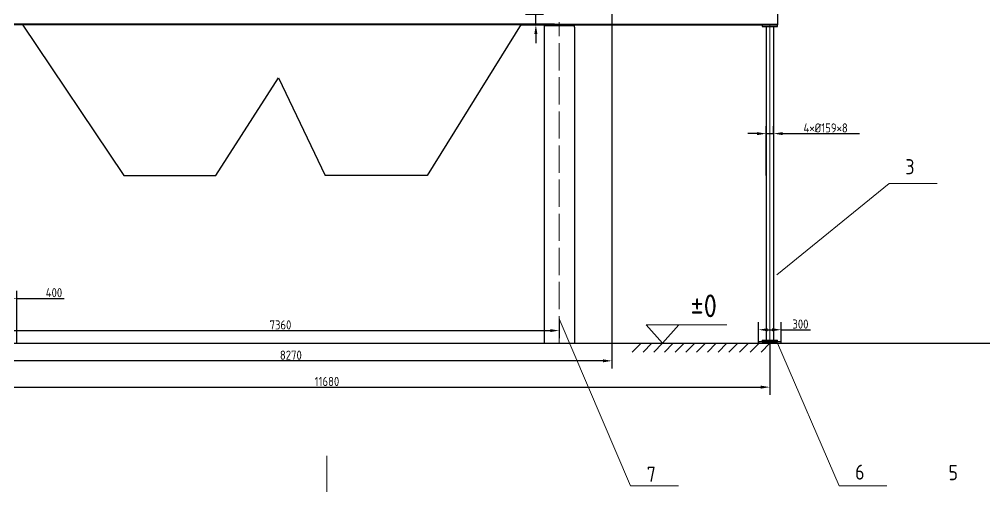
# Model space of a CAD drawing. Header units: millimetres. Extents: x 36943 to 66361, y 17600 to 38376.
# Drawn here: x 43771 to 56498, y 25527 to 31693 of the extents above; entities that cross this region are included whole.
import ezdxf

# ---------------------------------------------------------------- set-up
doc = ezdxf.new("R2010")
doc.units = ezdxf.units.MM
doc.header["$PDMODE"] = 34
doc.linetypes.add('ACAD_ISO02W100', pattern=[15, 12, -3])
doc.linetypes.add('JIS_08_11', pattern=[12.8, 11, -0.6, 0.6, -0.6])
doc.layers.get('0').update_dxf_attribs({"color": 2})
doc.layers.add('1', color=130, linetype='Continuous', lineweight=9)
doc.layers.add('2', color=1, linetype='JIS_08_11', lineweight=25)
doc.styles.get("Standard").update_dxf_attribs({"font": 'gbenor.shx', "bigfont": 'gbcbig.shx'})
doc.dimstyles.new('ISO-25-50', dxfattribs={"dimtxt": 120, "dimasz": 120, "dimexe": 100, "dimexo": 0, "dimgap": 15, "dimtad": 1, "dimdec": 0, "dimdsep": 46, "dimtxsty": 'Standard', "dimcen": 10, "dimadec": 0, "dimazin": 0, "dimtfac": 1, "dimtdec": 0, "dimtmove": 0, "dimatfit": 3, "dimldrblk": 'CLOSEDBLANK', "dimfxl": 1, "dimarcsym": 0})

# ---------------------------------------------------------------- blocks, each defined once
blk = doc.blocks.new('*D27')
at = {"layer": '1', "color": 0, "lineweight": -2}
for p, q in [((43119, 32863), (43119, 27088)), ((51584, 32674), (51584, 27088)), ((51464, 27188), (43239, 27188))]:
    blk.add_line(p, q, dxfattribs=at)
at = {"layer": '1', "color": 0}
for points in [[(43239, 27208), (43239, 27168), (43119, 27188)], [(51464, 27208), (51464, 27168), (51584, 27188)]]:
    blk.add_solid(points, dxfattribs=at)
at = {"layer": 'Defpoints', "color": 0}
for p in [(43119, 32863), (51584, 32674), (43119, 27188)]:
    blk.add_point(p, dxfattribs=at)
at = {"layer": '1', "color": 0, "lineweight": 9, "insert": (47351, 27263), "char_height": 120, "attachment_point": 5}
blk.add_mtext('8270', dxfattribs=at)
blk = doc.blocks.new('_ClosedBlank')
at = {"color": 0, "linetype": 'ByBlock', "lineweight": -2}
for p, q in [((-1, 0.17), (0, 0)), ((-1, 0.17), (-1, -0.17)), ((0, 0), (-1, -0.17))]:
    blk.add_line(p, q, dxfattribs=at)
blk = doc.blocks.new('*D33')
at = {"layer": '1', "color": 0, "lineweight": -2}
for p, q in [((50581, 31879), (50581, 32257)), ((50444, 31759), (50681, 31759)), ((50581, 31619), (50581, 31759)), ((50381, 31619), (50681, 31619)), ((50581, 31499), (50581, 31379))]:
    blk.add_line(p, q, dxfattribs=at)
at = {"layer": '1', "color": 0}
for points in [[(50561, 31879), (50601, 31879), (50581, 31759)], [(50561, 31499), (50601, 31499), (50581, 31619)]]:
    blk.add_solid(points, dxfattribs=at)
at = {"layer": 'Defpoints', "color": 0}
for p in [(50444, 31759), (50381, 31619), (50581, 31619)]:
    blk.add_point(p, dxfattribs=at)
at = {"layer": '1', "color": 0, "lineweight": 9, "insert": (50506, 32128), "char_height": 120, "attachment_point": 5, "rotation": 90}
blk.add_mtext('140', dxfattribs=at)
blk = doc.blocks.new('*D28')
at = {"layer": '1', "color": 0, "lineweight": -2}
for p, q in [((43539, 27743), (43539, 27487)), ((50890, 27743), (50890, 27487)), ((43659, 27587), (50770, 27587))]:
    blk.add_line(p, q, dxfattribs=at)
at = {"layer": '1', "color": 0}
for points in [[(43659, 27607), (43659, 27567), (43539, 27587)], [(50770, 27607), (50770, 27567), (50890, 27587)]]:
    blk.add_solid(points, dxfattribs=at)
at = {"layer": 'Defpoints', "color": 0}
for p in [(43539, 27743), (50890, 27743), (50890, 27587)]:
    blk.add_point(p, dxfattribs=at)
at = {"layer": '1', "color": 0, "lineweight": 9, "insert": (47214, 27662), "char_height": 120, "attachment_point": 5}
blk.add_mtext('7360', dxfattribs=at)
blk = doc.blocks.new('*D40')
at = {"layer": '1', "color": 0, "lineweight": -2}
for p, q in [((53496, 30185), (53376, 30185)), ((53616, 29634), (53616, 30285)), ((53616, 30185), (53716, 30185)), ((53716, 30185), (53716, 30285)), ((53836, 30185), (54846, 30185))]:
    blk.add_line(p, q, dxfattribs=at)
at = {"layer": '1', "color": 0}
for points in [[(53496, 30205), (53496, 30165), (53616, 30185)], [(53836, 30205), (53836, 30165), (53716, 30185)]]:
    blk.add_solid(points, dxfattribs=at)
at = {"layer": 'Defpoints', "color": 0}
for p in [(53716, 30185), (53716, 30185), (53616, 29634)]:
    blk.add_point(p, dxfattribs=at)
at = {"layer": '1', "color": 0, "lineweight": 9, "insert": (54401, 30260), "char_height": 120, "attachment_point": 5}
blk.add_mtext('4×%%C159×8', dxfattribs=at)
blk = doc.blocks.new('*D37')
at = {"layer": '1', "color": 0, "lineweight": -2}
for p, q in [((43339, 27419), (43339, 28112)), ((43459, 28012), (43619, 28012)), ((43739, 27419), (43739, 28112)), ((43739, 28012), (44364, 28012))]:
    blk.add_line(p, q, dxfattribs=at)
at = {"layer": '1', "color": 0}
for points in [[(43459, 28032), (43459, 27992), (43339, 28012)], [(43619, 28032), (43619, 27992), (43739, 28012)]]:
    blk.add_solid(points, dxfattribs=at)
at = {"layer": 'Defpoints', "color": 0}
for p in [(43739, 28012), (43339, 27419), (43739, 27419)]:
    blk.add_point(p, dxfattribs=at)
at = {"layer": '1', "color": 0, "lineweight": 9, "insert": (44228, 28087), "char_height": 120, "attachment_point": 5}
blk.add_mtext('400', dxfattribs=at)
blk = doc.blocks.new('*D25')
at = {"layer": '1', "color": 0, "lineweight": -2}
for p, q in [((53516, 27429), (53516, 27698)), ((53816, 27429), (53816, 27698)), ((53636, 27598), (53696, 27598)), ((53816, 27598), (54203, 27598))]:
    blk.add_line(p, q, dxfattribs=at)
at = {"layer": '1', "color": 0}
for points in [[(53636, 27618), (53636, 27578), (53516, 27598)], [(53696, 27618), (53696, 27578), (53816, 27598)]]:
    blk.add_solid(points, dxfattribs=at)
at = {"layer": 'Defpoints', "color": 0}
for p in [(53816, 27598), (53516, 27429), (53816, 27429)]:
    blk.add_point(p, dxfattribs=at)
at = {"layer": '1', "color": 0, "lineweight": 9, "insert": (54069, 27673), "char_height": 120, "attachment_point": 5}
blk.add_mtext('300', dxfattribs=at)
blk = doc.blocks.new('*D26')
at = {"layer": '1', "color": 0, "lineweight": -2}
for p, q in [((53666, 27439), (53666, 26741)), ((41987, 27238), (41987, 26741)), ((42107, 26841), (53546, 26841))]:
    blk.add_line(p, q, dxfattribs=at)
at = {"layer": '1', "color": 0}
for points in [[(42107, 26861), (42107, 26821), (41987, 26841)], [(53546, 26861), (53546, 26821), (53666, 26841)]]:
    blk.add_solid(points, dxfattribs=at)
at = {"layer": 'Defpoints', "color": 0}
for p in [(53666, 27439), (41987, 27238), (53666, 26841)]:
    blk.add_point(p, dxfattribs=at)
at = {"layer": '1', "color": 0, "lineweight": 9, "insert": (47827, 26916), "char_height": 120, "attachment_point": 5}
blk.add_mtext('11680', dxfattribs=at)

msp = doc.modelspace()

# ---------------------------------------------------------------- linework, layer by layer
at = {"color": 2, "linetype": 'ByBlock', "lineweight": -2}
for p, q in [((53765.8, 35622.9), (53765.8, 31619.2)), ((50825.7, 31627.2), (41887.3, 31627.2)), ((50825.7, 31619.2), (41887.3, 31619.2)), ((43438.8, 31627), (53765.8, 31626.9)), ((43807.9, 31627.2), (45148.7, 29632.3)), ((50386.2, 31627.2), (43807.9, 31627.2)), ((50386.2, 31627.2), (49149.8, 29632.3)), ((50689.7, 31619.2), (50689.7, 31589.7)), ((51089.7, 31609.2), (50689.7, 31609.2)), ((50689.7, 31599.2), (50689.7, 31319.2)), ((50689.7, 31589.7), (50689.7, 27419.2)), ((51048.8, 31619.2), (50748.8, 31619.2)), ((50953.7, 31619.2), (53765.8, 31619.2)), ((51089.7, 31589.7), (51089.7, 31619.2)), ((51089.7, 31589.7), (51089.7, 27419.2)), ((53565.8, 31619.2), (53565.8, 31599.2)), ((53565.8, 31599.2), (53765.8, 31599.2)), ((53615.8, 31599.2), (53615.8, 27459.2)), ((53715.8, 31599.2), (53715.8, 27459.2)), ((53765.8, 31599.2), (53765.8, 31619.2)), ((46362.6, 29632.3), (47188.1, 30923)), ((47188.1, 30923), (47803.1, 29632.3)), ((45148.7, 29632.3), (46362.6, 29632.3)), ((49149.8, 29632.3), (47803.1, 29632.3)), ((39703.1, 27419.2), (64872.3, 27419.2)), ((51968.8, 27419.2), (51852.3, 27302.7)), ((52110.2, 27419.2), (51993.7, 27302.7)), ((52251.6, 27419.2), (52135.2, 27302.7)), ((52393, 27419.2), (52276.6, 27302.7)), ((52534.5, 27419.2), (52418, 27302.7)), ((52675.9, 27419.2), (52559.4, 27302.7)), ((52817.3, 27419.2), (52700.8, 27302.7)), ((52958.7, 27419.2), (52842.3, 27302.7)), ((53100.1, 27419.2), (52983.7, 27302.7)), ((53241.6, 27419.2), (53125.1, 27302.7)), ((53383, 27419.2), (53266.5, 27302.7)), ((53524.4, 27419.2), (53407.9, 27302.7)), ((53815.8, 27439.2), (53515.8, 27439.2)), ((53515.8, 27439.2), (53515.8, 27419.2)), ((53515.8, 27419.2), (53815.8, 27419.2)), ((53665.8, 27419.2), (53549.4, 27302.7)), ((53565.8, 27459.2), (53565.8, 27439.2)), ((53565.8, 27459.2), (53765.8, 27459.2)), ((53565.8, 27439.2), (53765.8, 27439.2)), ((53715.8, 27419.2), (53815.8, 27419.2)), ((53765.8, 27439.2), (53765.8, 27459.2)), ((53815.8, 27419.2), (53815.8, 27439.2))]:
    msp.add_line(p, q, dxfattribs=at)
at = {"layer": '1', "color": 3, "lineweight": 9}
for p, q in [((55240.7, 29525.8), (53758.3, 28320.6)), ((55240.7, 29525.8), (55872, 29525.8)), ((51830.4, 25538.3), (50889.7, 27743.3)), ((52035.7, 27662.2), (52251.6, 27419.2)), ((53099.2, 27662.2), (52035.7, 27662.2)), ((52251.6, 27419.2), (52467.5, 27662.2)), ((54578.6, 25538.3), (53765.8, 27419.2)), ((51830.4, 25538.3), (52461.7, 25538.3)), ((54578.6, 25538.3), (55209.9, 25538.3))]:
    msp.add_line(p, q, dxfattribs=at)
at = {"layer": '2', "color": 1, "linetype": 'ACAD_ISO02W100', "lineweight": 9, "ltscale": 30}
msp.add_line((50889.7, 27419.2), (50889.7, 31656.2), dxfattribs=at)
at = {"layer": '2', "color": 1, "linetype": 'ACAD_ISO02W100', "lineweight": 9}
for p, q in [((53665.8, 31626.9), (53665.8, 27439.2)), ((47826.5, 20604.2), (47826.5, 25933))]:
    msp.add_line(p, q, dxfattribs=at)

# ---------------------------------------------------------------- texts
at = {"layer": '1', "color": 3, "lineweight": 9, "char_height": 200, "attachment_point": 1}
for s, insert in [('3', (55452.7, 29848.2)), ('7', (52042.4, 25791.6)), ('6', (54790.6, 25820.4)), ('5', (56021.8, 25813.3))]:
    msp.add_mtext(s, dxfattribs=dict(at, insert=insert))
at = {"layer": '1', "color": 3, "lineweight": 9, "insert": (52619.2, 28063.3), "char_height": 300, "width": 401.964, "attachment_point": 1}
msp.add_mtext('%%P0', dxfattribs=at)

# ---------------------------------------------------------------- dimensions: what is measured, and where the dimension line sits
at = {"layer": '1', "color": 3, "lineweight": 9}
dim = msp.add_linear_dim(base=(43118.8, 27188.3), p1=(51583.8, 32674.4), p2=(43118.8, 32862.9), text='8270', dimstyle='ISO-25-50', dxfattribs=at)
dim.commit()
dim.dimension.update_dxf_attribs({"geometry": '*D27', "text_midpoint": (47351.3, 27188.3), "dimtype": 160})
dim = msp.add_linear_dim(base=(50581.4, 31619.2), p1=(50444.4, 31759.2), p2=(50381.3, 31619.2), angle=90, dimstyle='ISO-25-50', dxfattribs=at)
dim.commit()
dim.dimension.update_dxf_attribs({"geometry": '*D33', "text_midpoint": (50581.4, 32128.2), "dimtype": 160})
for base, p1, p2, text, picture, middle in [((53715.8, 30185.3), (53615.8, 29634.1), (53715.8, 30185.3), '4×%%C159×8', '*D40', (54400.8, 30260.3)), ((50889.7, 27587.3), (43538.8, 27743.3), (50889.7, 27743.3), '7360', '*D28', (47214.3, 27662.3)), ((53665.8, 26840.9), (41987.3, 27238.1), (53665.8, 27439.2), '11680', '*D26', (47826.5, 26915.9))]:
    dim = msp.add_linear_dim(base=base, p1=p1, p2=p2, text=text, dimstyle='ISO-25-50', dxfattribs=at)
    dim.commit()
    dim.dimension.update_dxf_attribs({"geometry": picture, "text_midpoint": middle})
for base, p1, p2, picture, middle in [((43738.8, 28012.2), (43338.8, 27419.2), (43738.8, 27419.2), '*D37', (44228.3, 28012.2)), ((53815.8, 27597.6), (53515.8, 27429.2), (53815.8, 27429.2), '*D25', (54069.5, 27597.6))]:
    dim = msp.add_linear_dim(base=base, p1=p1, p2=p2, dimstyle='ISO-25-50', dxfattribs=at)
    dim.commit()
    dim.dimension.update_dxf_attribs({"geometry": picture, "text_midpoint": middle, "dimtype": 160})

doc.saveas('drawing.dxf')
